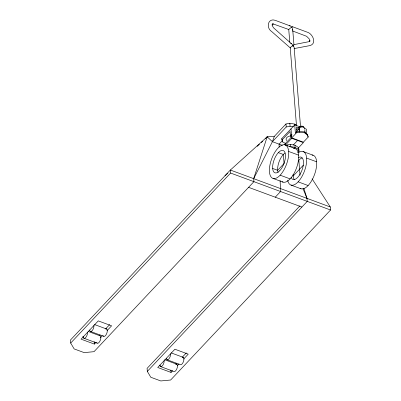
<?xml version="1.0" encoding="UTF-8"?>
<svg xmlns="http://www.w3.org/2000/svg" width="401" height="401" viewBox="0 0 401 401"><rect width="100%" height="100%" fill="white"/><g stroke="black" fill="none" stroke-linecap="round" stroke-linejoin="round"><path stroke-width="0.6" d="M292.625 29.895L292.113 27.594L290.65 26.095L275.592 20.471C267.798 17.423 265.798 28.01 271.758 31.604L290.414 48.035M303.547 127.453L303.642 126.876L302.815 126.265L301.562 126.109L299.667 126.631L296.6 129.889M282.409 145.362L272.409 141.668L267.171 136.811L230.354 170.039L70.446 340.048L70.691 343.055L74.155 348.92L84.15 352.614L94.014 351.677L253.918 181.668L253.678 178.661L267.171 136.811L274.304 136.395L285.973 123.984L289.828 123.252L294.825 124.125L296.379 125.117M253.678 178.661L272.409 141.668L274.304 136.395M296.509 125.879L290.219 47.704L291.758 46.3L293.858 45.844M289.778 42.225L288.75 29.473L291.687 27.002L292.469 26.707L306.986 32.075C312.579 33.343 317.326 43.629 309.918 45.594L294.304 48.546M292.389 26.987L292.469 26.707M304.685 129.217A2.972 1.925 -4.6 0 0 303.116 126.957A2.972 1.925 -4.6 0 0 299.362 127.839L298.961 129.312A2.972 1.925 -4.6 0 0 299.226 129.774M70.691 343.055L230.595 173.047L230.354 170.039L330.309 206.996L330.554 210.004L170.646 380.013L160.786 380.95L150.791 377.256L147.322 371.391L147.082 368.384L299.943 205.858M265.647 138.43L267.171 136.811M272.409 141.668L286.214 126.992L290.068 126.265L293.402 126.841M285.738 143.548L282.51 141.884L281.788 138.631L294.73 124.871L299.978 126.811M281.908 140.134L290.053 131.478L290.575 137.969L284.149 144.806M282.444 140.556L279.076 144.134L279.161 147.182M99.202 335.737L100.039 334.845M105.488 329.051L109.684 324.589M106.987 330.72L111.603 325.818L98.275 320.89L81.082 339.166L94.41 344.093L96.09 342.309M100.28 337.853L102.375 335.622M296.359 131.623L299.487 128.3M308.184 137.077L307.582 135.327L304.484 132.651L299.256 132.245L296.524 132.766L291.727 137.864L303.387 142.175L308.184 137.077L307.522 134.576L304.424 131.899L299.196 131.493L296.464 132.014L295.397 133.147L294.73 124.871M285.482 145.002L291.763 138.325L291.532 135.458M293.311 145.007L297.577 140.475M297.948 148.41L303.392 142.626L291.763 138.325M293.156 176.029L303.387 165.152M275.246 197.192L280.575 191.523L280.109 180.53M147.322 371.391L307.231 201.382L306.986 198.37L303.838 188.259M175.833 364.073L176.676 363.181M182.124 357.386L186.315 352.925M183.623 359.055L188.234 354.153L174.906 349.226L157.718 367.501L171.047 372.429L172.721 370.644M177.337 365.742L179.011 363.958M297.737 152.781L298.986 151.463L298.925 149.337L298.194 147.307L295.006 145.207L290.424 144.435L287.031 144.941L286.103 145.743M293.738 148.596L295.066 147.332L295.006 145.207M225.021 175.703L227.778 173.187M257.161 146.355L259.457 144.26M261.292 142.581L262.67 141.322M293.813 44.656L309.612 41.544L309.291 41.784L309.873 41.022L309.778 41.398L309.838 40.566L309.883 40.902L309.196 38.887L306.625 36.296L292.279 30.862M289.352 146.726L290.484 146.56L295.066 147.332L298.254 149.433L298.986 151.463M289.171 25.794L290.113 25.839M300.509 126.435L294.113 47.173L292.118 44.31L273.502 27.779L272.329 25.764L272.119 24.777L272.164 25.108L272.424 24.005L272.199 24.341L272.705 23.89L272.389 24.13L273.612 24L273.307 23.975L288.926 29.564M290.595 43.463L291.557 43.809M304.645 128.536L306.394 129.182L306.775 133.914M298.6 127.764L296.519 126.992L296.915 131.914M291.417 136.039A0.992 0.441 -69.7 0 0 291.788 134.42A0.992 0.441 -69.7 0 0 290.865 135.403A0.992 0.441 -69.7 0 0 291.417 136.039L291.582 136.104A0.992 0.441 -69.7 0 1 291.026 136.094M285.071 144.866L295.071 148.565M303.066 151.523L313.061 155.217M288.655 151.453L298.65 155.147M306.645 158.104L316.64 161.803M278.334 152.631L283.332 154.475L284.058 163.503L277.662 170.3L272.66 168.455M280.149 175.192A17.834 7.905 -69.7 0 0 286.825 146.049A17.834 7.905 -69.7 0 0 270.204 163.718A17.834 7.905 -69.7 0 0 280.149 175.192L290.144 178.886M287.682 180.184A17.834 7.905 -69.7 0 0 298.138 181.843L308.138 185.538M273.046 178.44L283.041 182.134M291.036 185.092L301.031 188.786M230.595 173.047L330.554 210.004M248.59 187.337L301.898 207.046M94.571 324.569L106.736 329.066M171.202 352.905L183.372 357.401M90.245 331.346L103.573 336.274M166.881 359.682L180.204 364.609A3.965 1.754 -69.7 0 0 183.658 360.94A3.965 1.754 -69.7 0 0 182.219 357.441M88.125 331.421L100.29 335.923A3.965 1.754 -69.7 0 1 99.894 341.176A3.965 1.754 -69.7 0 1 96.756 342.609M164.756 359.757L176.926 364.258M82.581 336.8L83.739 337.226M159.212 365.136L160.375 365.562M83.799 338.198L97.127 343.126M160.435 366.534L173.758 371.461A3.965 1.754 -69.7 0 0 177.212 367.792A3.965 1.754 -69.7 0 0 175.773 364.298M292.189 45.228L293.201 45.804L293.923 44.586L292.7 29.408M312.088 178.826L330.309 206.996M302.976 188.59L306.986 198.37M281.788 138.631L282.189 139.799M307.522 134.576L307.582 135.327M304.845 130.074L305.096 133.147M304.424 131.899L304.484 132.651M302.815 126.265L302.885 127.172M301.562 126.109L301.632 127.017M300.8 126.435L300.875 127.348M299.667 126.631L299.737 127.538M299.362 127.839L299.647 131.443M299.196 131.493L299.256 132.245M298.91 128.916L299.021 130.064A2.972 1.925 -4.6 0 0 299.286 130.525M298.825 160.205L300.033 175.247M296.464 132.014L296.524 132.766M294.825 124.125L294.92 125.328M291.001 128.841L291.477 134.766M289.828 123.252L290.068 126.265M285.973 123.984L286.214 126.992M282.389 140.38L282.51 141.884M170.851 370.023L171.047 372.429M94.22 341.687L94.41 344.093M298.194 147.307L298.254 149.433M290.424 144.435L290.484 146.56M287.031 144.941L287.061 146.004M87.513 332.329A3.965 1.754 -69.7 0 1 85.624 337.602A3.965 1.754 -69.7 0 1 83.248 336.86M294.033 148.4A17.834 7.905 -69.7 0 1 296.61 167.708A17.834 7.905 -69.7 0 1 282.103 181.683M278.068 172.405A11.89 5.268 -69.7 0 1 285.011 153.022M286.6 140.616A4.757 3.083 -4.6 0 1 289.798 136.034M170.595 353.812A3.965 1.754 -69.7 0 1 168.706 359.085A3.965 1.754 -69.7 0 1 166.33 358.344M298.484 152.591A17.834 7.905 -69.7 0 1 306.705 159.959A17.834 7.905 -69.7 0 1 298.138 181.843M298.555 157.503A11.89 5.268 -69.7 0 1 301.908 170.365A11.89 5.268 -69.7 0 1 291.061 177.212M312.023 155.052A17.834 7.905 -69.7 0 1 314.6 174.36A17.834 7.905 -69.7 0 1 300.098 188.335M294.374 179.633A11.89 5.268 -69.7 0 1 293.121 174.535M298.159 160.966A11.89 5.268 -69.7 0 1 302.118 158.014M164.149 360.664A3.965 1.754 -69.7 0 1 162.26 365.938A3.965 1.754 -69.7 0 1 159.884 365.196M291.106 135.222A0.992 0.441 -69.7 0 1 291.327 134.771M106.215 328.905A3.965 1.754 -69.7 0 1 106.606 333.772A3.965 1.754 -69.7 0 1 103.202 335.757M93.959 325.477A3.965 1.754 -69.7 0 1 92.07 330.75A3.965 1.754 -69.7 0 1 89.694 330.008M279.783 170.681A11.89 5.268 -69.7 0 0 284.234 151.252A11.89 5.268 -69.7 0 0 273.156 163.032A11.89 5.268 -69.7 0 0 279.783 170.681"/></g></svg>
